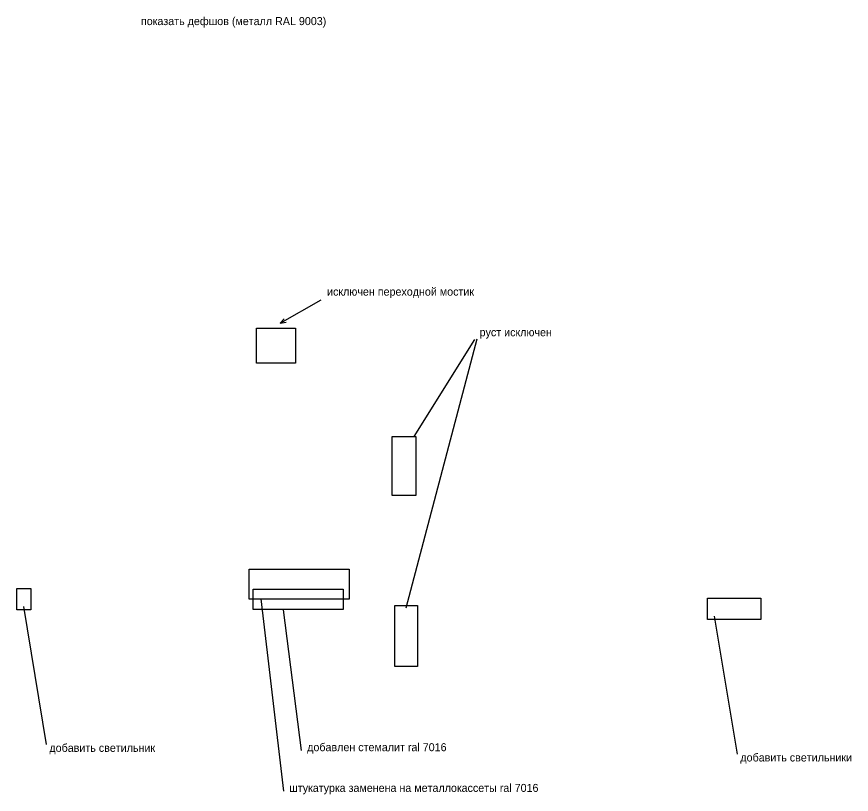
# Model space of a CAD drawing. Header units: millimetres. Extents: x 3914 to 443608, y -156176 to 78197.
# Drawn here: x 112611 to 154307, y 39320 to 78197 of the extents above; entities that cross this region are included whole.
import ezdxf

# ---------------------------------------------------------------- set-up
doc = ezdxf.new("R2010")
doc.units = ezdxf.units.MM

msp = doc.modelspace()

# ---------------------------------------------------------------- linework, layer by layer
at = {"color": 1}
for p, q in [((125781.9, 62874), (127825.9, 64039)), ((125781.9, 62874), (125965.9, 63097)), ((124584.9, 62617), (126531.9, 62617)), ((124584.9, 60871), (124584.9, 62617)), ((125781.9, 62874), (126067.5, 62918.7)), ((126531.9, 62617), (126531.9, 60871)), ((132062, 48638), (135619, 62096)), ((132475, 57208), (135492, 62064)), ((126531.9, 60871), (124584.9, 60871)), ((131363, 57217), (132557, 57217)), ((131363, 54265), (131363, 57217)), ((132557, 57217), (132557, 54265)), ((132557, 54265), (131363, 54265)), ((124225.9, 50584), (129213, 50584)), ((124225.9, 49077), (124225.9, 50584)), ((129213, 50584), (129213, 49077)), ((112611, 49604), (113316, 49604)), ((112611, 48537), (112611, 49604)), ((113316, 49604), (113316, 48537)), ((124426, 49571), (128917, 49571)), ((124426, 48552), (124426, 49571)), ((128917, 49571), (128917, 48552)), ((129213, 49077), (124225.9, 49077)), ((124803.8, 49096), (125941, 39475)), ((147129.7, 49122.5), (149794, 49122.5)), ((147129.7, 48055.5), (147129.7, 49122.5)), ((149794, 49122.5), (149794, 48055.5)), ((113316, 48537), (112611, 48537)), ((112944.7, 48713), (114090, 41814)), ((128917, 48552), (124426, 48552)), ((125926.8, 48544), (126821, 41508)), ((131504, 48765), (132636, 48765)), ((131504, 45713), (131504, 48765)), ((132636, 48765), (132636, 45713)), ((149794, 48055.5), (147129.7, 48055.5)), ((147463.3, 48231.5), (148608.7, 41332.5)), ((132636, 45713), (131504, 45713))]:
    msp.add_line(p, q, dxfattribs=at)

# ---------------------------------------------------------------- texts
for s, p in [('показать дефшов (металл RAL 9003)', (118818.7, 77776)), ('исключен переходной мостик', (128115.9, 64252)), ('руст исключен', (135737.9, 62221)), ('добавить светильник', (114245.9, 41443)), ('добавлен стемалит ral 7016', (127122.9, 41476)), ('добавить светильники', (148764.5, 40961.5)), ('штукатурка заменена на металлокассеты ral 7016', (126227.9, 39441))]:
    msp.add_text(s, height=400, dxfattribs=at).set_placement(p)

doc.saveas('drawing.dxf')
